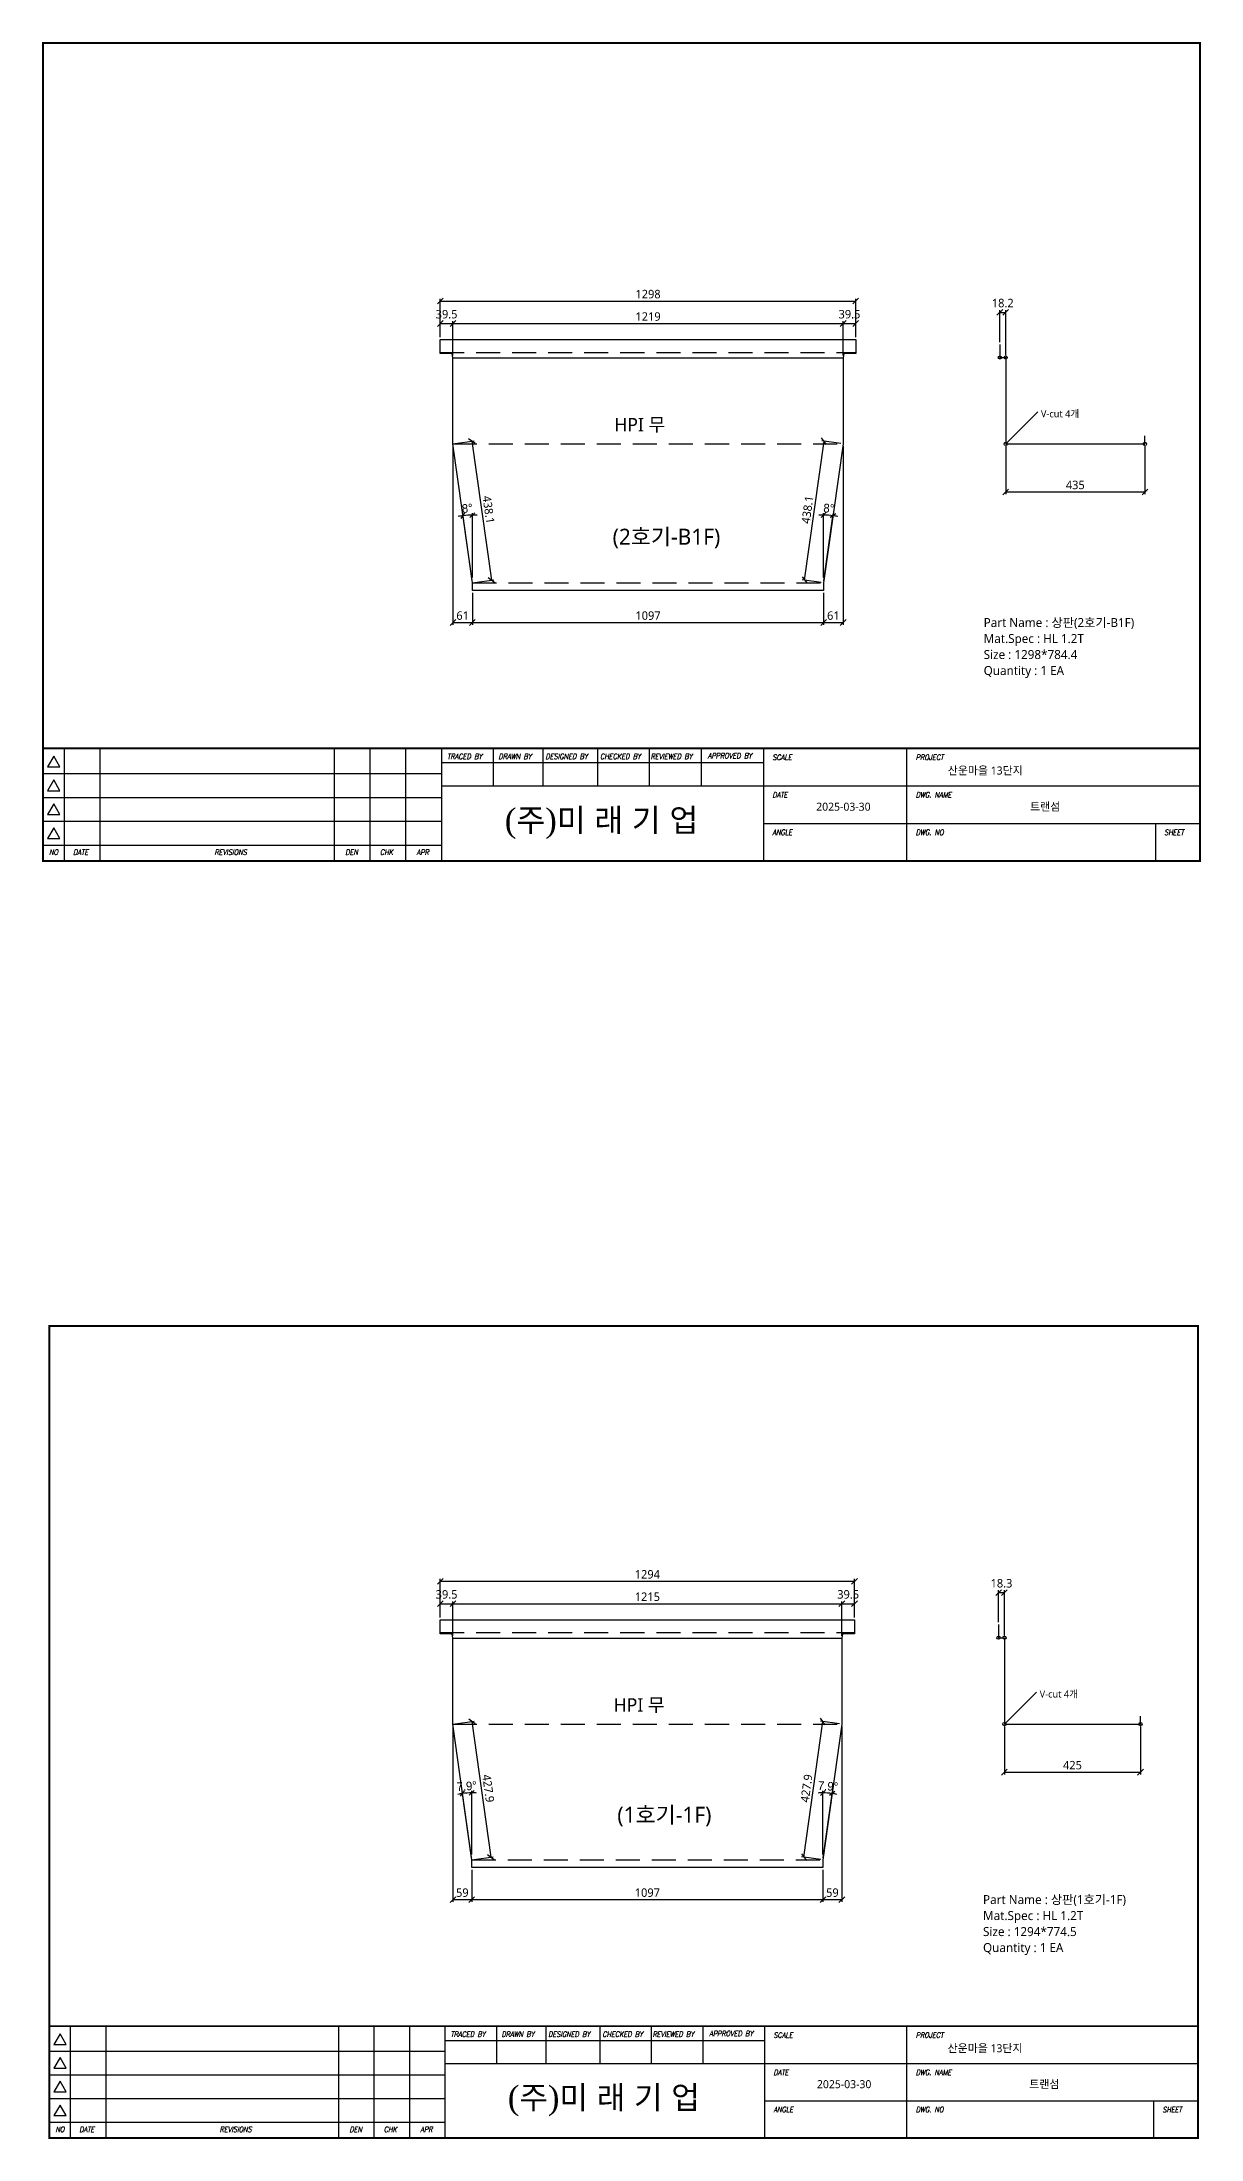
# Model space of a CAD drawing. Extents: x 674 to 10492, y -109346 to 1748.
# Drawn here: x 716 to 4337, y -65296 to -58744 of the extents above; entities that cross this region are included whole.
import ezdxf
from ezdxf.enums import TextEntityAlignment as Align

# ---------------------------------------------------------------- set-up
doc = ezdxf.new("R2010")
doc.units = 0
doc.header["$LTSCALE"] = 10
doc.header["$MEASUREMENT"] = 0
doc.linetypes.add('DASHED2', pattern=[0.375, 0.25, -0.125])
doc.layers.get('0').update_dxf_attribs({"linetype": 'CONTINUOUS'})
for name, color, linetype in [('22', 8, 'DASHED2'), ('dim', 3, 'CONTINUOUS'), ('FROM', 7, 'CONTINUOUS'), ('HIDDEN2', 8, 'CONTINUOUS'), ('레이져', 7, 'CONTINUOUS')]:
    doc.layers.add(name, color=color, linetype=linetype)
doc.styles.add('G1', font='batang.ttc', dxfattribs={"height": 20})
doc.styles.add('ITALICT', font='italict')
doc.styles.add('JKW', font='')
doc.styles.add('MIRAESTYLE', font='gulim.ttc')
doc.styles.add('YCKIM', font='gulim.ttc')
doc.styles.get('JKW').set_extended_font_data('NanumGothic')
doc.dimstyles.new('MIRAE', dxfattribs={"dimscale": 100, "dimtxt": 0.25, "dimasz": 0.15, "dimexe": 0.06, "dimexo": 0.06, "dimgap": 0.07, "dimtad": 1, "dimdec": 1, "dimtxsty": 'YCKIM', "dimblk": 'OBLIQUE', "dimcen": 2.5, "dimclrd": 3, "dimclre": 3, "dimclrt": 256, "dimadec": 1, "dimazin": 3, "dimtfac": 0.5, "dimtix": 1, "dimtmove": 0, "dimatfit": 3, "dimldrblk": 'OBLIQUE'})
doc.dimstyles.get("Standard").update_dxf_attribs({"dimtxt": 2.5, "dimasz": 2.5, "dimexe": 1.25, "dimexo": 0.625, "dimtad": 1, "dimtxsty": 'MIRAESTYLE', "dimcen": 2.5, "dimazin": 3, "dimtfac": 1, "dimtmove": 0, "dimatfit": 3})
doc.dimstyles.new('미래', dxfattribs={"dimscale": 120, "dimtxt": 0.2, "dimasz": 0.15, "dimexe": 0.06, "dimexo": 0.06, "dimgap": 0.07, "dimtad": 1, "dimdec": 1, "dimlfac": -1, "dimtxsty": 'JKW', "dimblk": 'OBLIQUE', "dimcen": 2.5, "dimclrd": 3, "dimclre": 3, "dimclrt": 256, "dimadec": 1, "dimazin": 2, "dimtfac": 0.5, "dimtmove": 1, "dimatfit": 3, "dimarcsym": 1})

# ---------------------------------------------------------------- blocks, each defined once
blk = doc.blocks.new('_OBLIQUE')
at = {"color": 0, "linetype": 'ByBlock'}
blk.add_line((-0.5, -0.5), (0.5, 0.5), dxfattribs=at)
blk = doc.blocks.new('3')
at = {"layer": 'FROM', "color": 7}
blk.add_line((25823.5, 11169), (25823.5, 11496.2), dxfattribs=at)
at = {"layer": 'FROM', "color": 2}
for p, q in [((25885.8, 11169), (25885.8, 11496.2)), ((25989.7, 11169), (25989.7, 11496.2)), ((26670, 11169), (26670, 11496.2)), ((26773.9, 11169), (26773.9, 11496.2)), ((26877.7, 11169), (26877.7, 11496.2)), ((25823.5, 11422.9), (26981.6, 11422.9)), ((25823.5, 11353.6), (26981.6, 11353.6)), ((25823.5, 11284.4), (26981.6, 11284.4)), ((25823.5, 11215.1), (26981.6, 11215.1))]:
    blk.add_line(p, q, dxfattribs=at)
at = {"layer": 'FROM', "color": 0}
for p, q in [((26981.6, 11169), (26981.6, 11496.2)), ((26981.6, 11454.7), (27915.7, 11454.7)), ((27131.3, 11496.2), (27131.3, 11387.2)), ((27276.5, 11387.2), (27276.5, 11496.2)), ((27434, 11496.2), (27434, 11387.2)), ((27583.7, 11496.2), (27583.7, 11387.2)), ((27735.3, 11496.2), (27735.3, 11387.2)), ((27915.7, 11496.2), (27915.7, 11169)), ((28332.2, 11169), (28332.2, 11496.2)), ((26981.6, 11387.2), (29183.5, 11387.2)), ((27915.7, 11278.1), (29183.5, 11278.1))]:
    blk.add_line(p, q, dxfattribs=at)
at = {"layer": 'FROM'}
blk.add_line((29053.7, 11278.1), (29053.7, 11169), dxfattribs=at)
at = {"layer": 'FROM', "color": 0, "const_width": 5.89}
blk.add_lwpolyline([(25823.5, 11169), (29183.5, 11169), (29183.5, 13545), (25823.5, 13545)], close=True, dxfattribs=at)
at = {"layer": 'FROM', "color": 0, "const_width": 4.87}
blk.add_lwpolyline([(25823.5, 11496.2), (29183.5, 11496.2)], dxfattribs=at)
at = {"layer": 'FROM', "color": 2}
for points in [[(25854.7, 11473.5), (25836.7, 11442.3), (25872.7, 11442.3)], [(25854.7, 11404.3), (25836.7, 11373.1), (25872.7, 11373.1)], [(25854.7, 11335), (25836.7, 11303.8), (25872.7, 11303.8)], [(25854.7, 11265.7), (25836.7, 11234.6), (25872.7, 11234.6)]]:
    blk.add_lwpolyline(points, close=True, dxfattribs=at)
at = {"layer": 'FROM', "color": 4, "style": 'ITALICT', "width": 0.8}
for s, height, p in [('TRACED BY', 15.58, (26997.2, 11465)), ('DRAWN BY', 15.58, (27146.3, 11465)), ('DESIGNED BY', 15.583, (27282.8, 11465)), ('CHECKED BY', 15.58, (27441.2, 11465)), ('REVIEWED BY', 15.583, (27587.9, 11465)), ('APPROVED BY', 15.583, (27753.8, 11466.9)), ('SCALE', 15.58, (27941.7, 11462.5)), ('PROJECT', 15.58, (28358.1, 11462.5)), ('DATE', 15.58, (27941.7, 11353.4)), ('DWG. NAME', 15.58, (28358.1, 11353.4)), ('ANGLE', 15.58, (27941.7, 11244.4)), ('DWG. NO', 15.58, (28358.1, 11244.4)), ('SHEET', 15.58, (29079.6, 11244.4)), ('NO', 15.58, (25841.2, 11186.7)), ('DATE', 15.58, (25911.2, 11186.7)), ('REVISIONS', 15.58, (26321.6, 11186.7)), ('DEN', 15.58, (26701.4, 11186.7)), ('CHK', 15.58, (26802.1, 11186.7)), ('APR', 15.58, (26908.6, 11186.7))]:
    blk.add_text(s, height=height, dxfattribs=at).set_placement(p)
blk = doc.blocks.new('transom_frame')
at = {"xscale": 0.837272107773114, "yscale": 0.837272107773114, "zscale": 0.837272107773114}
blk.add_blockref('3', (-21621.3, -9351.5), dxfattribs=at)
at = {"style": 'G1'}
blk.add_text('(주)미 래 기 업', height=55.92, dxfattribs=at).set_placement((1358.1, 93.9), align=Align.MIDDLE)

msp = doc.modelspace()

# ---------------------------------------------------------------- linework, layer by layer
for p, q in [((3708.5, -59689), (3708.5, -59730)), ((3708.5, -59730), (3726.7, -59730)), ((3726.7, -59730), (3726.7, -59730)), ((3726.7, -59730), (3726.7, -60000)), ((3726.7, -60000), (4161.7, -60000)), ((4161.7, -60000), (4161.7, -59975)), ((3704.5, -63689), (3704.5, -63730)), ((3704.5, -63730), (3722.8, -63730)), ((3722.8, -63730), (3722.8, -63730)), ((3722.8, -63730), (3722.8, -64000)), ((3722.8, -64000), (4147.8, -64000)), ((4147.8, -64000), (4147.8, -63975))]:
    msp.add_line(p, q)
at = {"color": 6}
for centre in [(3708.5, -59730), (3726.7, -59730), (3726.7, -60000), (4161.7, -60000), (3704.5, -63730), (3722.8, -63730), (3722.8, -64000), (4147.8, -64000)]:
    msp.add_circle(centre, 5, dxfattribs=at)
at = {"layer": '22', "ltscale": 30}
for p, q in [((1960.5, -59714.2), (3258.5, -59714.2)), ((2000, -60000), (3219, -60000)), ((2061, -60433.8), (3158, -60433.8)), ((1960.5, -63714.1), (3254.5, -63714.1)), ((2000, -64000), (3215, -64000)), ((2059, -64423.8), (3156, -64423.8))]:
    msp.add_line(p, q, dxfattribs=at)
at = {"layer": 'HIDDEN2'}
for p, q in [((2000, -59731.2), (3219, -59731.2)), ((2000, -63731.2), (3215, -63731.2))]:
    msp.add_line(p, q, dxfattribs=at)
at = {"layer": '레이져'}
for p, q in [((1960.5, -59673.8), (3258.5, -59673.8)), ((1960.5, -59714.2), (1960.5, -59673.8)), ((3258.5, -59673.8), (3258.5, -59714.2)), ((1960.5, -59718.1), (1960.5, -59714.2)), ((1998.1, -59718.1), (1960.5, -59718.1)), ((2000, -59731.2), (1998.1, -59718.1)), ((2000, -60000), (2000, -59731.2)), ((3220.9, -59718.1), (3219, -59731.2)), ((3219, -59731.2), (3219, -60000)), ((3258.5, -59718.1), (3220.9, -59718.1)), ((3258.5, -59714.2), (3258.5, -59718.1)), ((2061, -60433.8), (2000, -60000)), ((3219, -60000), (3158, -60433.8)), ((2061, -60458.2), (2061, -60433.8)), ((2061, -60433.8), (2061, -60433.8)), ((3158, -60458.2), (2061, -60458.2)), ((3158, -60433.8), (3158, -60433.8)), ((3158, -60433.8), (3158, -60458.2)), ((1960.5, -63673.7), (3254.5, -63673.7)), ((1960.5, -63714.1), (1960.5, -63673.7)), ((3254.5, -63673.7), (3254.5, -63714.1)), ((1960.5, -63718), (1960.5, -63714.1)), ((1998.1, -63718), (1960.5, -63718)), ((2000, -63731.2), (1998.1, -63718)), ((2000, -64000), (2000, -63731.2)), ((3216.9, -63718), (3215, -63731.2)), ((3215, -63731.2), (3215, -64000)), ((3254.5, -63718), (3216.9, -63718)), ((3254.5, -63714.1), (3254.5, -63718)), ((2059, -64423.8), (2000, -64000)), ((3215, -64000), (3156, -64423.8)), ((2059, -64448.2), (2059, -64423.8)), ((2059, -64423.8), (2059, -64423.8)), ((3156, -64448.2), (2059, -64448.2)), ((3156, -64423.8), (3156, -64423.8)), ((3156, -64423.8), (3156, -64448.2))]:
    msp.add_line(p, q, dxfattribs=at)

# ---------------------------------------------------------------- block references
for p, xscale, yscale in [((719.5, -61303.2, 1.28), 1.284765625, 1.284765625), ((739.5, -65293.3, 1.28), 1.275390625, 1.275390625)]:
    msp.add_blockref('transom_frame', p, dxfattribs=dict(xscale=xscale, yscale=yscale))

# ---------------------------------------------------------------- texts
at = {"style": 'JKW'}
for s, height, p in [('Part Name : 상판(2호기-B1F)', 28, (3658, -60558.2)), ('Mat.Spec : HL 1.2T', 28, (3658, -60608.2)), ('Size : 1298*784.4', 28, (3658, -60658.2)), ('Quantity : 1 EA', 28, (3658, -60708.2)), ('산운마을 13단지', 25, (3545.98, -61020.55)), ('2025-03-30', 25, (3134.86, -61133.61)), ('트랜섬', 25, (3802.94, -61133.61)), ('Part Name : 상판(1호기-1F)', 28, (3656, -64548.2)), ('Mat.Spec : HL 1.2T', 28, (3656, -64598.2)), ('Size : 1294*774.5', 28, (3656, -64648.2)), ('Quantity : 1 EA', 28, (3656, -64698.2)), ('산운마을 13단지', 25, (3545.36, -65012.71)), ('2025-03-30', 25, (3137.23, -65124.95)), ('트랜섬', 25, (3800.44, -65124.95))]:
    msp.add_text(s, height=height, dxfattribs=at).set_placement(p, align=Align.MIDDLE_LEFT)
at = {"char_height": 22, "attachment_point": 1, "style": 'JKW'}
for insert in [(3836.7, -59895), (3832.8, -63895)]:
    msp.add_mtext('V-cut 4개', dxfattribs=dict(at, insert=insert))
at = {"layer": '레이져', "style": 'JKW'}
for s, height, p in [('HPI 무', 42, (2504.5, -59940)), ('(2호기-B1F)', 50, (2499, -60290)), ('HPI 무', 42, (2502.5, -63940)), ('(1호기-1F)', 50, (2513.67, -64283.33))]:
    msp.add_text(s, height=height, dxfattribs=at).set_placement(p, align=Align.MIDDLE_LEFT)

# ---------------------------------------------------------------- dimensions: what is measured, and where the dimension line sits
for base, line1, line2 in [((2045.75, -60222.85), ((2061, -60433.8), (2000, -60000)), ((2061, -60433.8), (2061, -60423.8))), ((3173.25, -60222.85), ((3158, -60433.8), (3158, -60423.8)), ((3158, -60433.8), (3219, -60000))), ((2044.25, -64215.35), ((2059, -64423.8), (2000, -64000)), ((2059, -64423.8), (2059, -64413.8))), ((3170.75, -64215.35), ((3156, -64423.8), (3156, -64413.8)), ((3156, -64423.8), (3215, -64000)))]:
    msp.add_angular_dim_2l(base=base, line1=line1, line2=line2, dimstyle='mirae', override={"dimtxt": 0.27, "dimgap": 0.02, "dimdec": 0, "dimlfac": 1, "dimdsep": 46, "dimclrt": 7}).render()
at = {"layer": 'dim'}
for base, p1, p2 in [((1960.5, -59553.8), (1960.5, -59673.8), (3258.5, -59673.8)), ((3708.5, -59589), (3708.5, -59689), (3726.7, -59730)), ((1960.5, -59623.8), (1960.5, -59673.8), (2000, -59731.2)), ((2000, -59623.8), (2000, -59731.2), (3219, -59731.2)), ((3219, -59623.8), (3219, -59731.2), (3258.5, -59673.8)), ((2000, -60558.2), (2000, -60000), (2061, -60458.2)), ((3158, -60558.2), (3158, -60458.2), (3219, -60000)), ((3726.7, -60150), (3726.7, -60000), (4161.7, -60000)), ((2061, -60558.2), (2061, -60458.2), (3158, -60458.2)), ((1960.5, -63553.7), (1960.5, -63673.7), (3254.5, -63673.7)), ((3704.5, -63589), (3704.5, -63689), (3722.8, -63730)), ((1960.5, -63623.7), (1960.5, -63673.7), (2000, -63731.2)), ((2000, -63623.7), (2000, -63731.2), (3215, -63731.2)), ((3215, -63623.7), (3215, -63731.2), (3254.5, -63673.7)), ((2000, -64548.2), (2000, -64000), (2059, -64448.2)), ((3156, -64548.2), (3156, -64448.2), (3215, -64000)), ((3722.8, -64150), (3722.8, -64000), (4147.8, -64000)), ((2059, -64548.2), (2059, -64448.2), (3156, -64448.2))]:
    msp.add_linear_dim(base=base, p1=p1, p2=p2, dimstyle='미래', override={"dimtxt": 0.22, "dimgap": 0.07, "dimdec": 1, "dimlfac": 1, "dimdsep": 46, "dimclrt": 7}, dxfattribs=at).render()
for base, p1, p2, angle in [((2059.42, -59991.65), (2000, -60000), (2061, -60433.8), 278.004324), ((3098.58, -60425.45), (3158, -60433.8), (3219, -60000), 81.995676), ((2059.43, -63991.73), (2000, -64000), (2059, -64423.8), 277.925584), ((3096.57, -64415.53), (3156, -64423.8), (3215, -64000), 82.074416)]:
    msp.add_linear_dim(base=base, p1=p1, p2=p2, angle=angle, dimstyle='미래', override={"dimtxt": 0.22, "dimgap": 0.07, "dimdec": 1, "dimlfac": 1, "dimdsep": 46, "dimclrt": 7}, dxfattribs=at).render()

# ---------------------------------------------------------------- leaders
for points in [[(3726.7, -60000), (3826.7, -59900)], [(3722.8, -64000), (3822.8, -63900)]]:
    msp.add_leader(points, dimstyle='Standard', dxfattribs=at)

doc.saveas('drawing.dxf')
